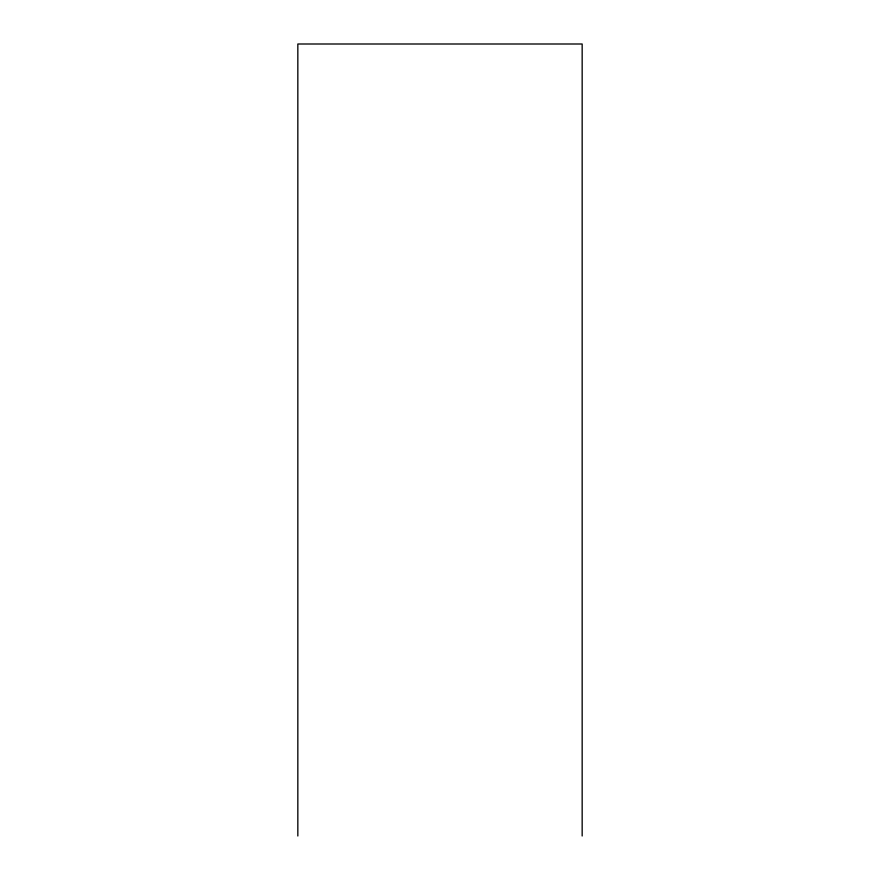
<?xml version="1.0" encoding="UTF-8"?>
<svg xmlns="http://www.w3.org/2000/svg" width="880" height="880" viewBox="0 0 880 880"><rect width="100%" height="100%" fill="white"/><g stroke="black" fill="none" stroke-linecap="round" stroke-linejoin="round"><path stroke-width="1.32" d="M582.164 836L582.164 44L297.836 44L297.836 836"/></g></svg>
